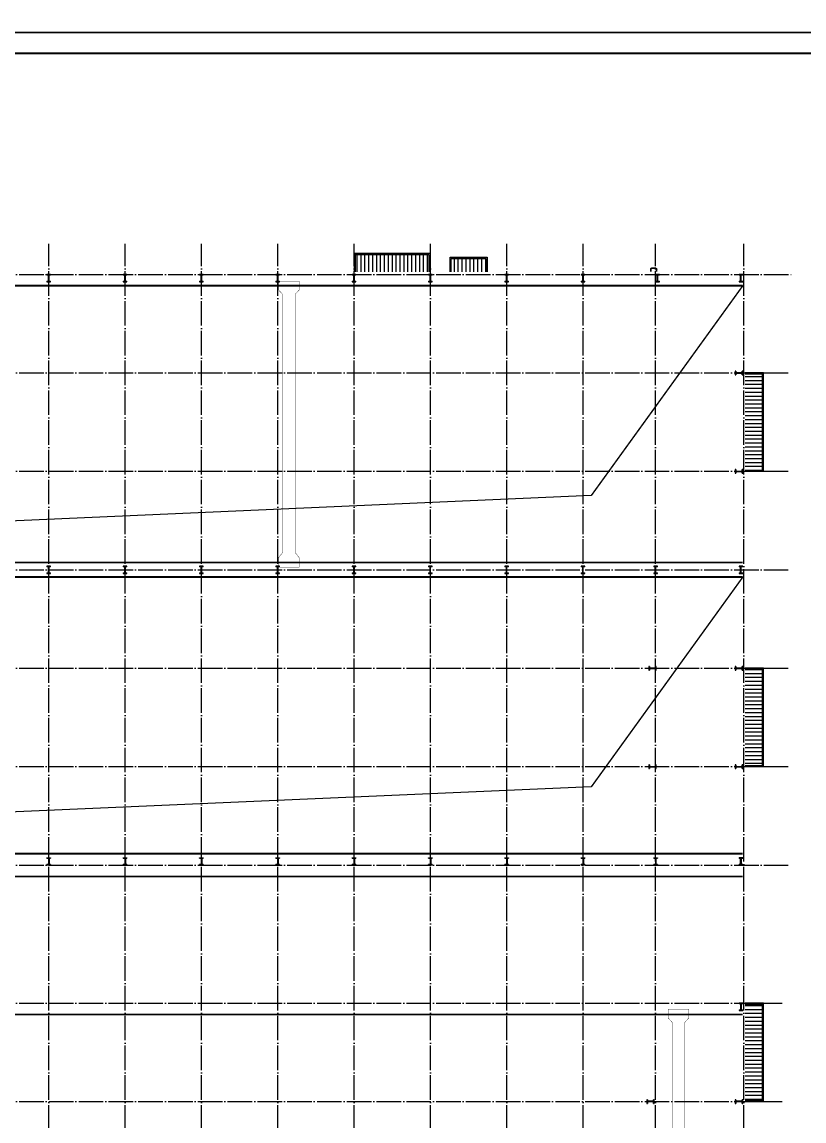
# Model space of a CAD drawing. Extents: x 4150464 to 4450492, y 75142 to 874437.
# Drawn here: x 4348402 to 4411926, y 537980 to 627296 of the extents above; entities that cross this region are included whole.
import ezdxf

# ---------------------------------------------------------------- set-up
doc = ezdxf.new("R2010")
doc.units = 0
doc.header["$LTSCALE"] = 1000
doc.header["$MEASUREMENT"] = 0
doc.linetypes.add('DOTE', pattern=[2.42, 2, -0.2, 0.02, -0.2])
for name, color, linetype in [('3T_BAR', 7, 'Continuous'), ('AXIS', 3, 'Continuous'), ('BEAM', 7, 'Continuous'), ('COLUMN', 7, 'Continuous'), ('DOTE', 8, 'DOTE'), ('PUB_TITLE', 4, 'Continuous'), ('线', 144, 'Continuous'), ('钢柱', 7, 'Continuous'), ('雨棚', 7, 'Continuous')]:
    doc.layers.add(name, color=color, linetype=linetype)
doc.layers.add('DIM_IDEN', color=3, linetype='Continuous', lineweight=13)
pattern_1 = [(180, (0, 0), (-3e-14, -317.5), [])]

# ---------------------------------------------------------------- blocks, each defined once
blk = doc.blocks.new('A$C23043752')
at = {"layer": 'COLUMN'}
blk.add_hatch(color=256, dxfattribs=at).paths.add_polyline_path([(0, 600), (0, 550), (125, 550), (125, 50), (0, 50), (0, 0), (300, 0), (300, 50), (175, 50), (175, 550), (300, 550), (300, 600)])
for p, q in [((0, 600), (0, 550)), ((300, 600), (0, 600)), ((125, 550), (0, 550)), ((0, 50), (125, 50)), ((0, 50), (0, 0)), ((0, 0), (300, 0)), ((125, 550), (125, 50)), ((175, 550), (175, 50)), ((300, 550), (175, 550)), ((175, 50), (300, 50)), ((300, 550), (300, 600)), ((300, 0), (300, 50))]:
    blk.add_line(p, q, dxfattribs=at)
blk = doc.blocks.new('A$C2E6C69CD')
at = {"layer": 'COLUMN', "xscale": -1, "rotation": 359.9999999999998}
blk.add_blockref('A$C23043752', (300, 0), dxfattribs=at)
blk.add_blockref('A$C23043752', (300, 0), dxfattribs=at)
blk = doc.blocks.new('A$C6F9B7E11')
blk.add_blockref('A$C2E6C69CD', (0, 0))
blk = doc.blocks.new('A$C35DB12B6')
at = {"layer": 'BEAM', "linetype": 'ByBlock'}
for p, q in [((39, 500), (239, 500)), ((39, 473), (239, 473)), ((240, 27), (40, 27)), ((240, 0), (40, 0)), ((279, 433), (280, 67)), ((306, 433), (307, 67))]:
    blk.add_line(p, q, dxfattribs=at)
for centre, radius, start, end in [((239, 433), 66.7, 0, 90), ((239, 433), 40, 0, 90), ((240, 67), 40, 270, 0), ((240, 67), 66.7, 270, 0)]:
    blk.add_arc(centre, radius, start, end, dxfattribs=at)
at = {"layer": 'DIM_IDEN'}
blk.add_circle((0, 0), 0, dxfattribs=at)
blk = doc.blocks.new('10')
at = {"layer": 'PUB_TITLE'}
blk.add_lwpolyline([(3429295, -238179), (3631425, -238179), (3631425, -95209), (3429295, -95209)], close=True, dxfattribs=at)

msp = doc.modelspace()

# ---------------------------------------------------------------- hatches: boundary and pattern name
h = msp.add_hatch()
h.set_pattern_fill('ANSI31', color=256, scale=200, angle=45, style=0)
h.set_pattern_definition([(90, (2516983.74, 358915.92), (-317.5, 3e-14), [])])
h.paths.add_polyline_path([(4375476, 608379), (4375476, 606979), (4376976, 606979), (4379976, 606979), (4381476, 606979), (4381476, 608379)])
h = msp.add_hatch()
h.set_pattern_fill('ANSI31', color=256, scale=200, angle=45, style=0)
h.set_pattern_definition([(90, (86800, 0), (-317.5, 3e-14), [])])
h.paths.add_polyline_path([(4386076, 606979), (4386076, 608079), (4383276, 608079), (4383276, 606979)])
h = msp.add_hatch()
h.set_pattern_fill('ANSI31', color=256, scale=200, angle=135, style=0)
h.set_pattern_definition(pattern_1)
h.paths.add_polyline_path([(4408546, 598679), (4407146, 598679), (4407146, 596279), (4407146, 593279), (4407146, 590879), (4408546, 590879)])
h = msp.add_hatch()
h.set_pattern_fill('ANSI31', color=256, scale=200, angle=135, style=0)
h.set_pattern_definition(pattern_1)
h.paths.add_polyline_path([(4407146, 566879), (4408546, 566879), (4408546, 574679), (4407146, 574679), (4407146, 572279), (4407146, 569279)])
h = msp.add_hatch()
h.set_pattern_fill('ANSI31', color=256, scale=200, angle=135, style=0)
h.set_pattern_definition(pattern_1)
h.paths.add_polyline_path([(4408546, 547559), (4407146, 547559), (4407146, 545059), (4407146, 542059), (4407146, 539659), (4408546, 539659)])

# ---------------------------------------------------------------- linework, layer by layer
at = {"color": 0}
msp.add_line((4386176, 607979), (4386176, 606979), dxfattribs=at)
for points in [[(4383176, 606979), (4383176, 608179), (4386176, 608179), (4386176, 606979)], [(4383276, 606979), (4383276, 608079), (4386076, 608079), (4386076, 606979)]]:
    msp.add_lwpolyline(points, dxfattribs=at)
at = {"layer": '3T_BAR', "const_width": 28.8}
for points in [[(4370368, 582986), (4370925, 582986), (4370925, 583754), (4370607, 584166), (4370607, 605180), (4370925, 605527), (4370925, 606234), (4369239, 606234), (4369239, 605527), (4369557, 605180), (4369557, 584166), (4369239, 583754), (4369239, 582986), (4370388, 582986)], [(4402016, 523817), (4402573, 523817), (4402573, 524585), (4402255, 524997), (4402255, 546011), (4402573, 546358), (4402573, 547066), (4400887, 547066), (4400887, 546358), (4401205, 546011), (4401205, 524997), (4400887, 524585), (4400887, 523817), (4402036, 523817)]]:
    msp.add_lwpolyline(points, dxfattribs=at)
at = {"layer": 'DOTE'}
for p, q in [((4350576, 498559), (4350576, 609279)), ((4356776, 498559), (4356776, 609279)), ((4362976, 498559), (4362976, 609279)), ((4369176, 498559), (4369176, 609279)), ((4375376, 498559), (4375376, 609279)), ((4381576, 498559), (4381576, 609279)), ((4387776, 498559), (4387776, 609279)), ((4393976, 498559), (4393976, 609279)), ((4399876, 498559), (4399876, 609279)), ((4407046, 498559), (4407046, 609279)), ((4268306, 606779), (4410905, 606779)), ((4268306, 598779), (4410635, 598779)), ((4268306, 590779), (4410635, 590779)), ((4268306, 582779), (4410635, 582779)), ((4268306, 574779), (4410635, 574779)), ((4268306, 566779), (4410635, 566779)), ((4268306, 558779), (4410635, 558779))]:
    msp.add_line(p, q, dxfattribs=at)
at = {"layer": 'DOTE', "linetype": 'DOTE'}
for p, q in [((4268306, 547559), (4410155, 547559)), ((4399876, 498559), (4399876, 547559)), ((4268306, 539559), (4410155, 539559))]:
    msp.add_line(p, q, dxfattribs=at)
at = {"layer": 'PUB_TITLE'}
msp.add_lwpolyline([(4248288, 483482), (4450418, 483482), (4450418, 626452), (4248288, 626452)], close=True, dxfattribs=at)
msp.add_lwpolyline([(4248288, 483482), (4450418, 483482), (4450418, 626452), (4248288, 626452)], close=True, dxfattribs=at)
at = {"layer": 'PUB_TITLE', "const_width": 170}
msp.add_lwpolyline([(4252538, 485182), (4448718, 485182), (4448718, 624752), (4252538, 624752)], close=True, dxfattribs=at)
msp.add_lwpolyline([(4252538, 485182), (4448718, 485182), (4448718, 624752), (4252538, 624752)], close=True, dxfattribs=at)
at = {"layer": '线', "color": 30, "linetype": 'DOTE', "const_width": 150}
for points in [[(4406946, 605872), (4271796, 605872)], [(4406946, 583365), (4271796, 583365)], [(4406946, 582194), (4271796, 582194)], [(4406946, 559706), (4271796, 559706)], [(4406946, 557853), (4271796, 557853)], [(4406946, 546633), (4271896, 546633)]]:
    msp.add_lwpolyline(points, dxfattribs=at)
at = {"layer": '线', "color": 251}
for points in [[(4406946, 605872), (4394644, 588804), (4271796, 583384)], [(4406946, 582194), (4394644, 565126), (4271896, 559793)]]:
    msp.add_lwpolyline(points, dxfattribs=at)
at = {"layer": '雨棚'}
for points in [[(4381576, 606979), (4381576, 608479), (4375376, 608479), (4375376, 606979)], [(4381476, 606979), (4381476, 608379), (4375476, 608379), (4375476, 606979)], [(4407146, 590779), (4408646, 590779), (4408646, 598779), (4407146, 598779)], [(4407146, 590879), (4408546, 590879), (4408546, 598679), (4407146, 598679)], [(4407146, 566779), (4408646, 566779), (4408646, 574779), (4407146, 574779)], [(4407146, 566879), (4408546, 566879), (4408546, 574679), (4407146, 574679)], [(4407146, 539559), (4408646, 539559), (4408646, 547559), (4407146, 547559)], [(4407146, 539659), (4408546, 539659), (4408546, 547459), (4407146, 547459)]]:
    msp.add_lwpolyline(points, dxfattribs=at)

# ---------------------------------------------------------------- block references
at = {"color": 0}
msp.add_blockref('10', (818992, 864631), dxfattribs=at)
msp.add_blockref('10', (818992, 864631), dxfattribs=at)
at = {"layer": 'AXIS', "xscale": -1, "rotation": 270}
msp.add_blockref('A$C35DB12B6', (4399466, 606980), dxfattribs=at)
at = {"layer": '钢柱', "ltscale": 1000, "xscale": -1}
for p, rotation in [((4350426, 606779), 180), ((4356626, 606779), 180), ((4362826, 606779), 180), ((4369026, 606779), 180), ((4375226, 606779), 180), ((4381426, 606779), 180), ((4387626, 606779), 180), ((4393826, 606779), 180), ((4399876, 606779), 180), ((4406646, 606779), 180), ((4406946, 598929), 90), ((4406946, 590929), 90), ((4350424, 583079), 180), ((4356624, 583079), 180), ((4362824, 583079), 180), ((4369024, 583079), 180), ((4375224, 583079), 180), ((4381424, 583079), 180), ((4387624, 583079), 180), ((4393824, 583079), 180), ((4399724, 583079), 180), ((4406646, 583079), 180), ((4399926, 574929), 90), ((4406946, 574929), 90), ((4399926, 566929), 90), ((4406946, 566929), 90), ((4406646, 559379), 180), ((4399156, 539409), 270), ((4406346, 539409), 270)]:
    msp.add_blockref('A$C6F9B7E11', p, dxfattribs=dict(at, rotation=rotation))
at = {"layer": '钢柱', "ltscale": 1000}
for p in [(4350426, 558779), (4356626, 558779), (4362826, 558779), (4369026, 558779), (4375226, 558779), (4381426, 558779), (4387626, 558779), (4393826, 558779), (4399726, 558779), (4406646, 558779)]:
    msp.add_blockref('A$C6F9B7E11', p, dxfattribs=at)
at = {"layer": '钢柱', "ltscale": 1000, "xscale": -1}
msp.add_blockref('A$C6F9B7E11', (4406946, 546959), dxfattribs=at)

doc.saveas('drawing.dxf')
